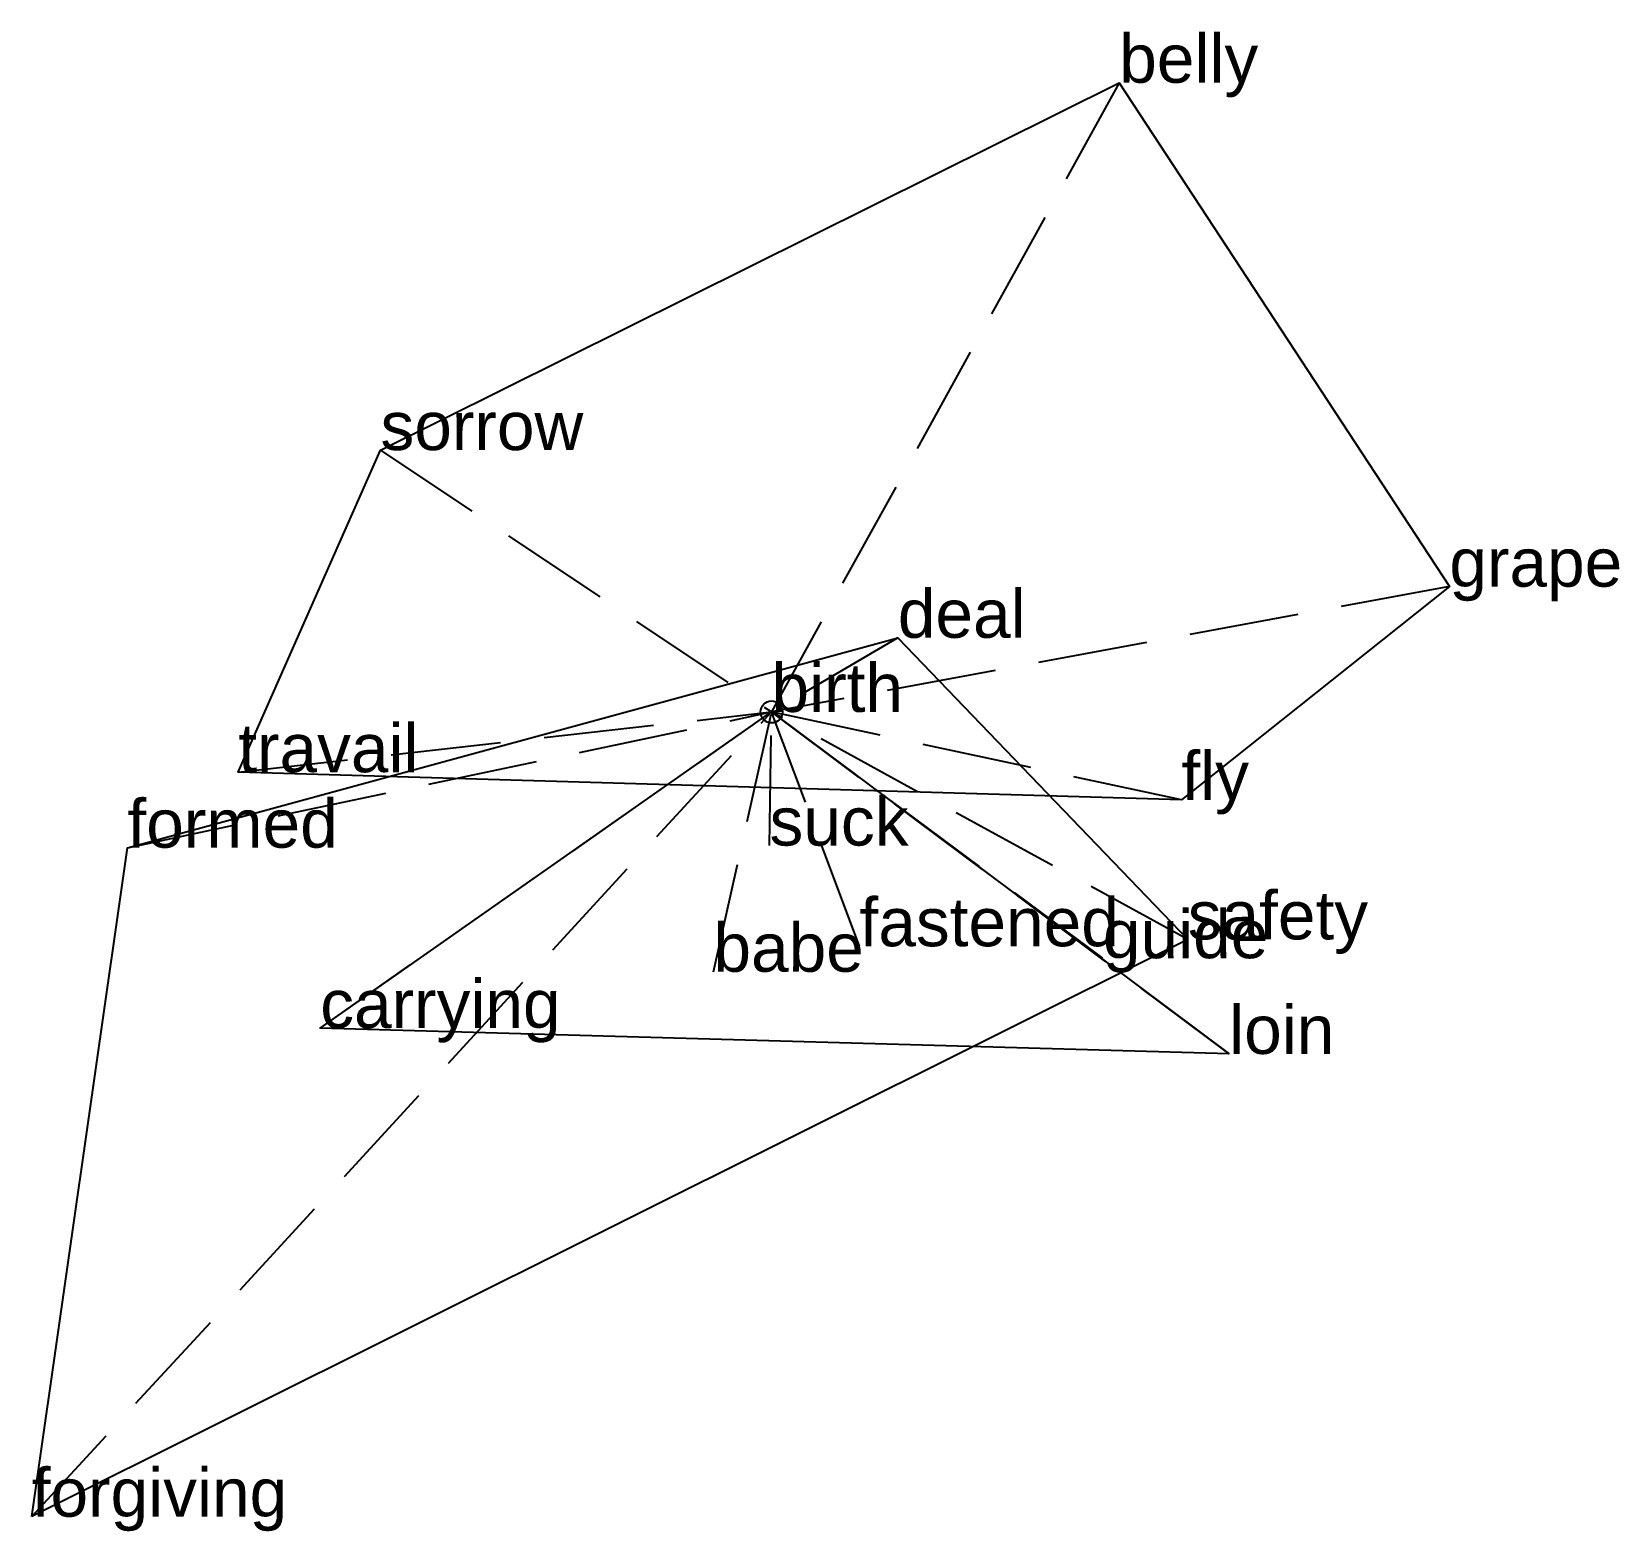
# Model space of a CAD drawing. Extents: x -1.68 to 1.93, y -1.86 to 1.55.
import ezdxf

# ---------------------------------------------------------------- set-up
doc = ezdxf.new("R2010")
doc.units = 0
doc.linetypes.add('DASHED2', pattern=[0.3, 0.25, -0.05])
for name, color, linetype in [('TEXT_nt', 1, 'CONTINUOUS'), ('TEXT_ot', 1, 'CONTINUOUS'), ('TEXT_q', 1, 'CONTINUOUS')]:
    doc.layers.add(name, color=color, linetype=linetype)
doc.styles.get("Standard").update_dxf_attribs({"font": 'arial.ttf'})

# ---------------------------------------------------------------- blocks, each defined once
blk = doc.blocks.new('ot-birth')
at = {"layer": 'LINES_ot', "linetype": 'DASHED2'}
for p in [(0.7905, 1.4302), (-0.8889, 0.5952), (1.541, 0.2848), (-1.2123, -0.137), (0, 0), (0.9318, -0.1998)]:
    blk.add_line(p, (0, 0), dxfattribs=at)
at = {"layer": 'ORIGIN_ot'}
blk.add_circle((0, 0), 0.025, dxfattribs=at)
at = {"layer": 'TEXT_ot'}
for s, p in [('belly', (0.7905, 1.4302)), ('sorrow', (-0.8889, 0.5952)), ('grape', (1.541, 0.2848)), ('birth', (0, 0)), ('travail', (-1.2123, -0.137)), ('fly', (0.9318, -0.1998))]:
    blk.add_text(s, height=0.11, dxfattribs=at).set_placement(p)
blk = doc.blocks.new('nt-birth')
at = {"layer": 'LINES_nt', "linetype": 'DASHED2'}
for p in [(0.2872, 0.1685), (-1.6817, -1.8291), (-1.4642, -0.3085), (0, 0), (0.7534, -0.5597), (0.9462, -0.517)]:
    blk.add_line(p, (0, 0), dxfattribs=at)
at = {"layer": 'ORIGIN_nt'}
blk.add_circle((0, 0), 0.025, dxfattribs=at)
at = {"layer": 'TEXT_nt'}
for s, p in [('deal', (0.2872, 0.1685)), ('birth', (0, 0)), ('formed', (-1.4642, -0.3085)), ('safety', (0.9462, -0.517)), ('guide', (0.7534, -0.5597)), ('forgiving', (-1.6817, -1.8291))]:
    blk.add_text(s, height=0.11, dxfattribs=at).set_placement(p)
blk = doc.blocks.new('q-birth')
at = {"layer": 'LINES_q', "linetype": 'DASHED2'}
for p in [(-1.0259, -0.7186), (-0.132, -0.5905), (-0.0045, -0.3037), (0, 0), (0.2001, -0.5326), (1.0403, -0.7772)]:
    blk.add_line(p, (0, 0), dxfattribs=at)
at = {"layer": 'ORIGIN_q'}
blk.add_circle((0, 0), 0.025, dxfattribs=at)
at = {"layer": 'TEXT_q'}
for s, p in [('birth', (0, 0)), ('suck', (-0.0045, -0.3037)), ('fastened', (0.2001, -0.5326)), ('babe', (-0.132, -0.5905)), ('carrying', (-1.0259, -0.7186)), ('loin', (1.0403, -0.7772))]:
    blk.add_text(s, height=0.11, dxfattribs=at).set_placement(p)

msp = doc.modelspace()

# ---------------------------------------------------------------- linework, layer by layer
at = {"layer": 'OUTLINE_nt', "linetype": 'CONTINUOUS'}
msp.add_polyline3d([(-1.6817, -1.8291, 0), (-1.4642, -0.3085, 0), (0.2872, 0.1685, 0), (0.9462, -0.517, 0), (-1.6817, -1.8291, 0)], close=True, dxfattribs=at)
at = {"layer": 'OUTLINE_ot', "linetype": 'CONTINUOUS'}
msp.add_polyline3d([(0.9318, -0.1998, 0), (-1.2123, -0.137, 0), (-0.8889, 0.5952, 0), (0.7905, 1.4302, 0), (1.541, 0.2848, 0), (0.9318, -0.1998, 0)], close=True, dxfattribs=at)
at = {"layer": 'OUTLINE_q', "linetype": 'CONTINUOUS'}
msp.add_polyline3d([(1.0403, -0.7772, 0), (-1.0259, -0.7186, 0), (0, 0, 0), (1.0403, -0.7772, 0)], close=True, dxfattribs=at)

# ---------------------------------------------------------------- block references
for name in ['ot-birth', 'nt-birth', 'q-birth']:
    msp.add_blockref(name, (0, 0))

doc.saveas('drawing.dxf')
